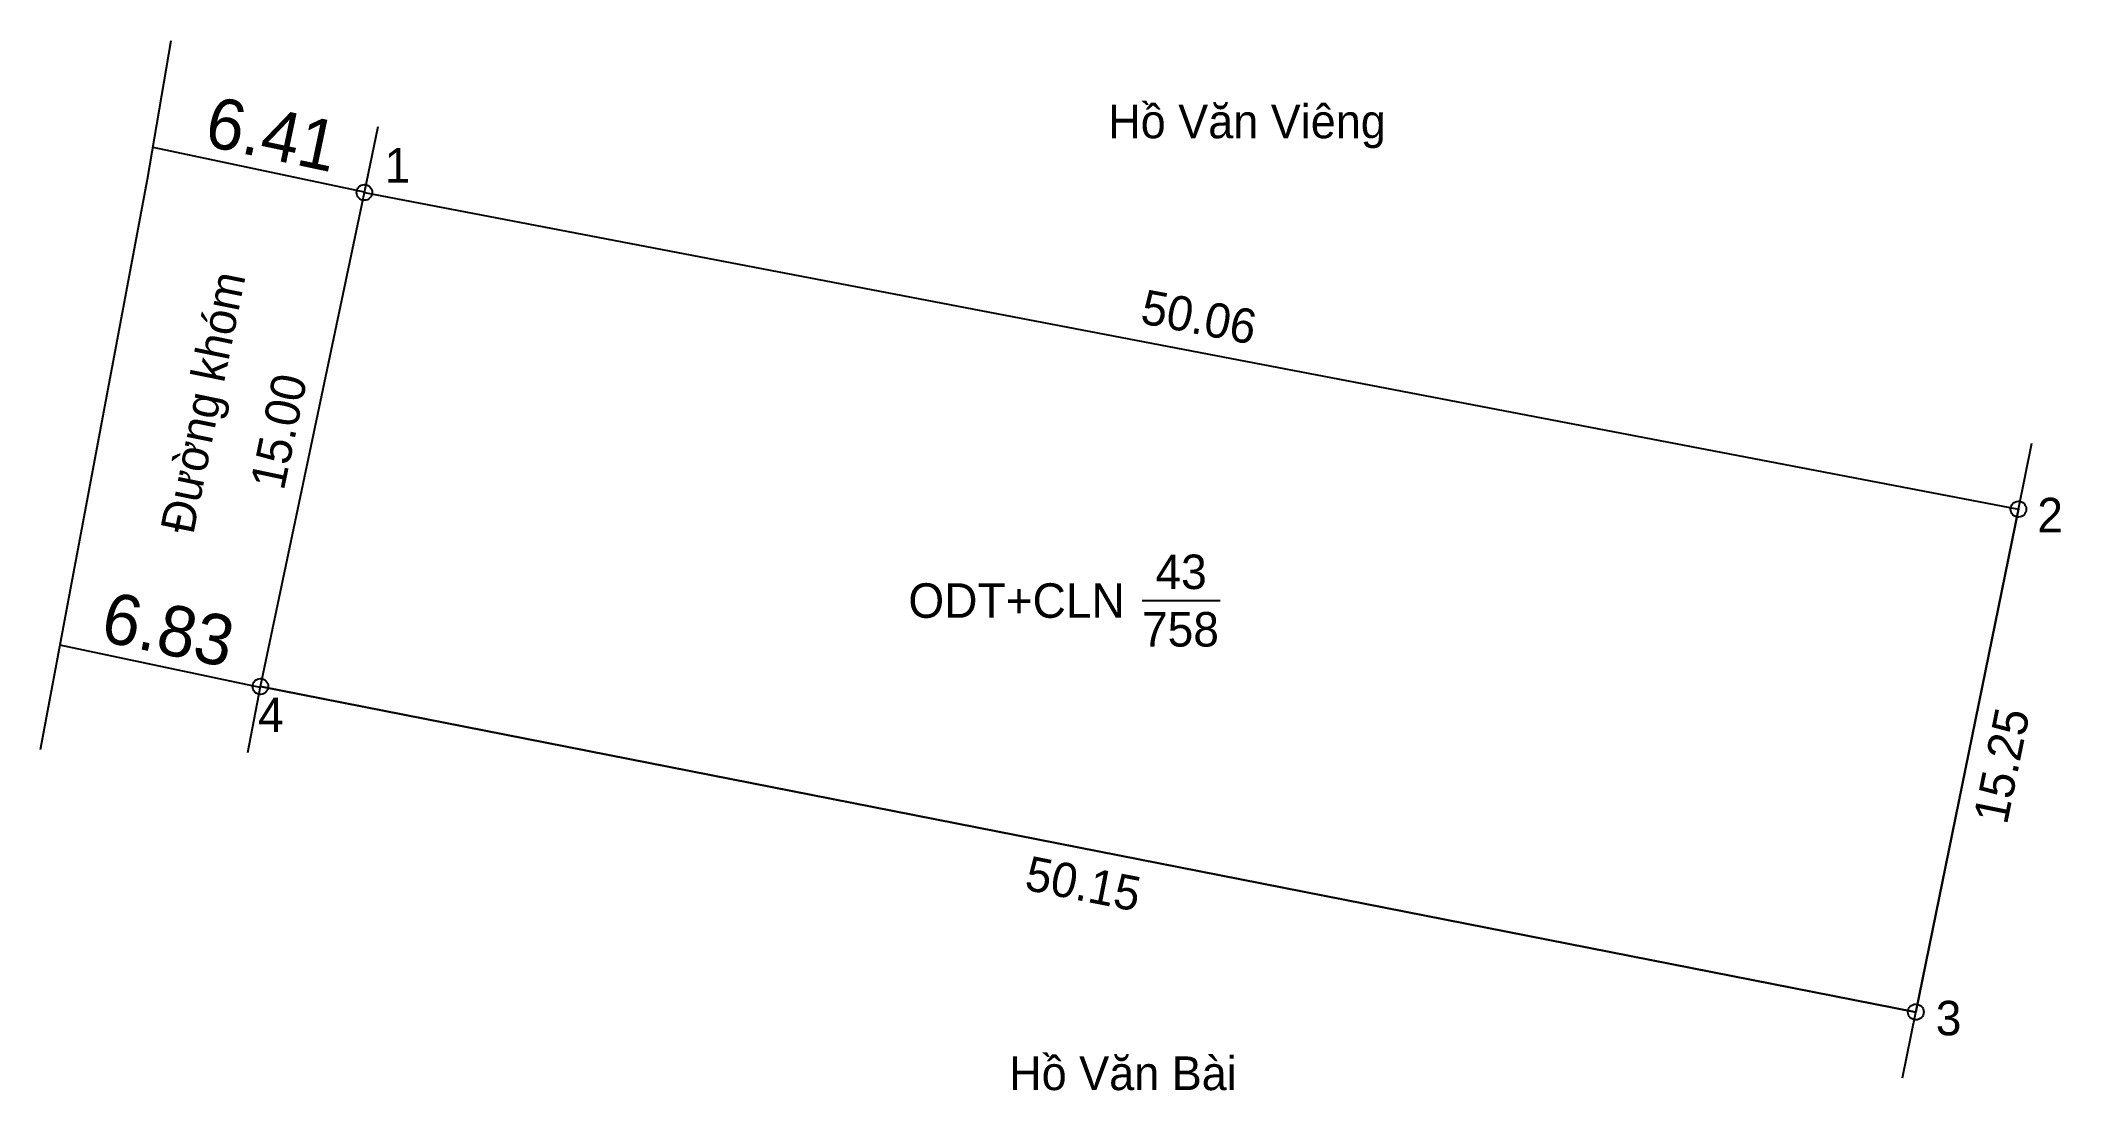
# Model space of a CAD drawing. Extents: x 535849.3 to 535909.3, y 1839105.6 to 1839136.8.
import ezdxf

# ---------------------------------------------------------------- set-up
doc = ezdxf.new("R2010")
doc.units = 0
for name, color, linetype in [('CanhThua', 7, 'Continuous'), ('ChieuDaiCanhThua', 7, 'Continuous'), ('Level 1', 7, 'Continuous'), ('Level 10', 7, 'Continuous'), ('Level 16', 7, 'Continuous'), ('MocDinhThua', 7, 'Continuous'), ('NhanDiaChinhThua', 7, 'Continuous'), ('SoHieuDinhThua', 7, 'Continuous')]:
    doc.layers.add(name, color=color, linetype=linetype)

msp = doc.modelspace()

# ---------------------------------------------------------------- linework, layer by layer
at = {"layer": 'CanhThua'}
for p, q in [((535855.8, 1839117.6), (535858.89, 1839132.28)), ((535858.89, 1839132.28), (535908.06, 1839122.87)), ((535908.06, 1839122.87), (535905.01, 1839107.93)), ((535905.01, 1839107.93), (535855.8, 1839117.6))]:
    msp.add_line(p, q, dxfattribs=at)
at = {"layer": 'Level 10'}
for p, q in [((535858.89, 1839132.28), (535859.298, 1839134.238)), ((535858.892, 1839132.289), (535852.616, 1839133.61)), ((535855.8, 1839117.6), (535858.89, 1839132.28)), ((535858.89, 1839132.28), (535908.06, 1839122.87)), ((535908.06, 1839122.87), (535908.459, 1839124.827)), ((535905.01, 1839107.93), (535908.06, 1839122.87)), ((535855.794, 1839117.573), (535849.841, 1839118.826)), ((535855.422, 1839115.636), (535855.8, 1839117.6)), ((535855.8, 1839117.6), (535905.01, 1839107.93)), ((535904.609, 1839105.971), (535905.01, 1839107.93))]:
    msp.add_line(p, q, dxfattribs=at)
msp.add_lwpolyline([(535849.259, 1839115.729), (535852.44, 1839132.67), (535853.151, 1839136.796)], dxfattribs=at)
at = {"layer": 'MocDinhThua'}
for centre in [(535858.89, 1839132.28), (535908.06, 1839122.87), (535855.8, 1839117.6), (535905.01, 1839107.93)]:
    msp.add_circle(centre, 0.234, dxfattribs=at)
at = {"layer": 'NhanDiaChinhThua'}
msp.add_line((535882.007, 1839120.155), (535884.332, 1839120.155), dxfattribs=at)

# ---------------------------------------------------------------- texts
at = {"layer": 'ChieuDaiCanhThua'}
for s, rotation, p in [('50.06', 349.16591, (535881.922, 1839128.4)), ('15.00', 78.11331, (535856.491, 1839123.396)), ('15.25', 78.46162, (535907.715, 1839113.467)), ('50.15', 348.88276, (535878.481, 1839111.571))]:
    msp.add_text(s, height=1.0247, rotation=rotation, dxfattribs=at).set_placement(p)
at = {"layer": 'Level 1'}
for s, p in [('6.41', (535854.084, 1839133.684)), ('6.83', (535850.998, 1839118.966))]:
    msp.add_text(s, height=1.5, rotation=348.11331, dxfattribs=at).set_placement(p)
at = {"layer": 'Level 16'}
for s, height, p in [('Hồ Văn Viêng', 1.00002, (535881.002, 1839133.89)), ('Hồ Văn Bài', 1, (535878.058, 1839105.61))]:
    msp.add_text(s, height=height, dxfattribs=at).set_placement(p)
msp.add_text('Đường khóm', height=1, rotation=78.54862, dxfattribs=at).set_placement((535853.801, 1839122.09))
at = {"layer": 'NhanDiaChinhThua'}
for s, p in [('43', (535882.406, 1839120.496)), ('ODT+CLN', (535875.06, 1839119.642)), ('758', (535882.007, 1839118.788))]:
    msp.add_text(s, height=1.0247, dxfattribs=at).set_placement(p)
at = {"layer": 'SoHieuDinhThua'}
for s, p in [('1', (535859.494, 1839132.571)), ('2', (535908.62, 1839122.182)), ('4', (535855.73, 1839116.247)), ('3', (535905.602, 1839107.237))]:
    msp.add_text(s, height=1.025, dxfattribs=at).set_placement(p)

doc.saveas('drawing.dxf')
